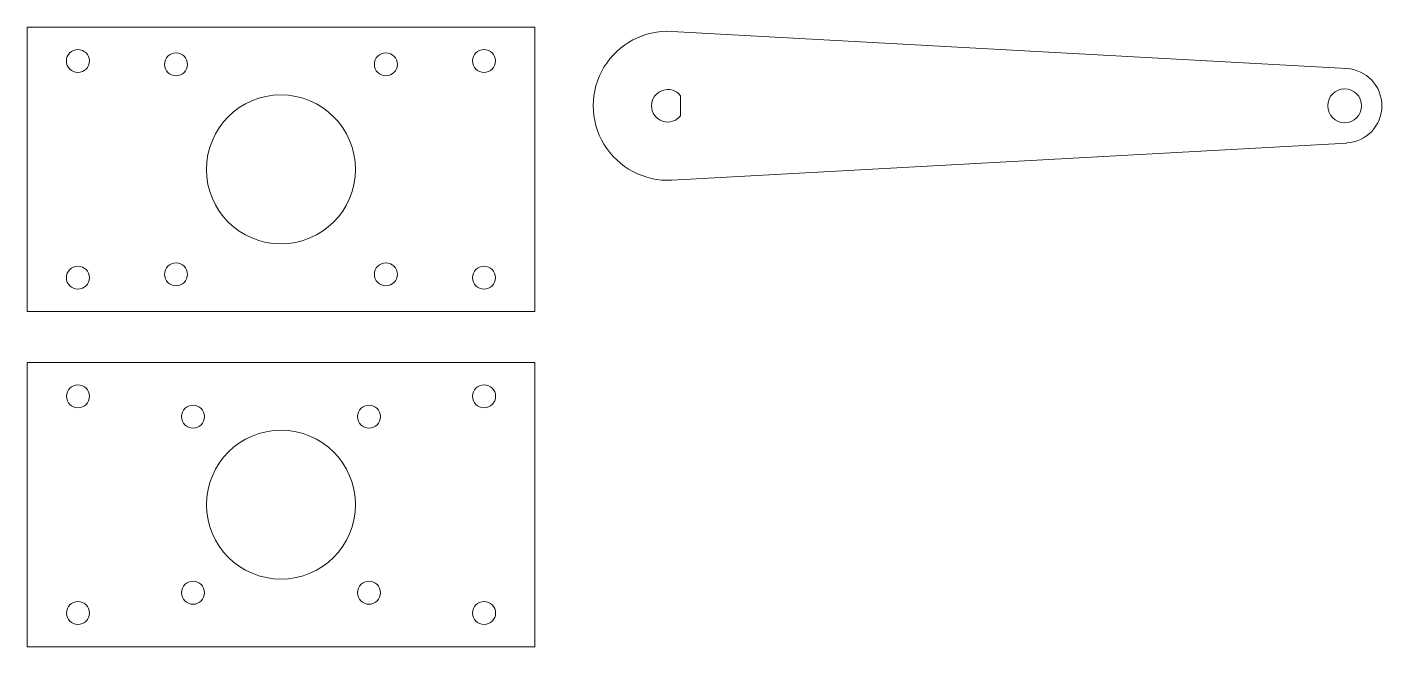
# Model space of a CAD drawing. Header units: millimetres. Extents: x 26 to 226, y 79 to 170.
import ezdxf

# ---------------------------------------------------------------- set-up
doc = ezdxf.new("R2010")
doc.units = ezdxf.units.MM

msp = doc.modelspace()

# ---------------------------------------------------------------- linework, layer by layer
at = {"color": 7, "linetype": 'Continuous', "lineweight": 15}
for p, q in [((25.82, 170.29), (25.82, 128.29)), ((100.82, 170.29), (25.82, 170.29)), ((100.82, 128.29), (100.82, 170.29)), ((220.78, 164.17), (121.08, 169.66)), ((122.37, 157.21), (122.37, 160.14)), ((121.08, 147.69), (220.78, 153.18)), ((25.82, 128.29), (100.82, 128.29)), ((25.83, 120.78), (25.83, 78.78)), ((100.83, 120.78), (25.83, 120.78)), ((100.83, 78.78), (100.83, 120.78)), ((25.83, 78.78), (100.83, 78.78))]:
    msp.add_line(p, q, dxfattribs=at)
for centre, radius in [((33.32, 165.29), 1.7), ((47.82, 164.79), 1.7), ((78.82, 164.79), 1.7), ((93.32, 165.29), 1.7), ((63.32, 149.29), 11), ((220.47, 158.68), 2.5), ((33.32, 133.29), 1.7), ((47.82, 133.79), 1.7), ((78.82, 133.79), 1.7), ((93.32, 133.29), 1.7), ((33.33, 115.78), 1.7), ((93.33, 115.78), 1.7), ((50.33, 112.78), 1.7), ((76.33, 112.78), 1.7), ((63.33, 99.78), 11), ((50.33, 86.78), 1.7), ((76.33, 86.78), 1.7), ((33.33, 83.78), 1.7), ((93.33, 83.78), 1.7)]:
    msp.add_circle(centre, radius, dxfattribs=at)
for centre, radius, start, end in [((120.47, 158.68), 11, 86.8471, 273.1529), ((220.47, 158.68), 5.5, 273.1529, 86.8471), ((120.47, 158.68), 2.4, 37.6585, 322.3415)]:
    msp.add_arc(centre, radius, start, end, dxfattribs=at)

doc.saveas('drawing.dxf')
